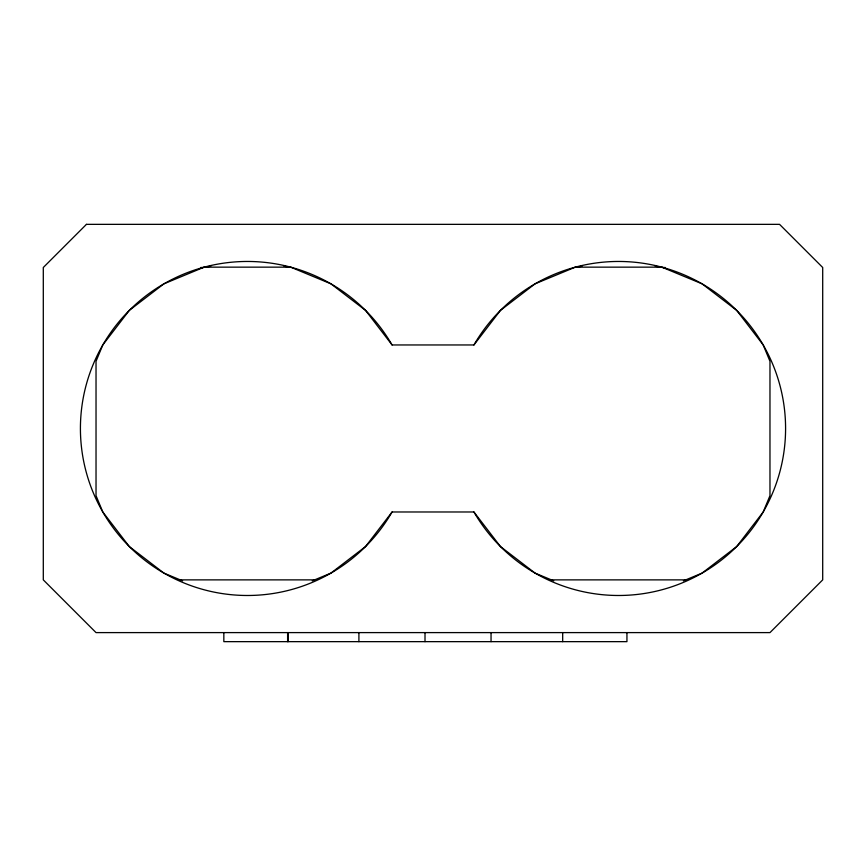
<?xml version="1.0" encoding="UTF-8"?>
<svg xmlns="http://www.w3.org/2000/svg" width="866" height="866" viewBox="0 0 866 866"><rect width="100%" height="100%" fill="white"/><g stroke="black" fill="none" stroke-linecap="round" stroke-linejoin="round"><path stroke-width="1.3" d="M473.929 344.96A167.019 167.019 0 0 1 725.925 300.534A167.019 167.019 0 0 1 725.925 556.416A167.019 167.019 0 0 1 473.929 511.979L392.071 511.979A167.019 167.019 0 0 1 140.076 556.416A167.019 167.019 0 0 1 140.076 300.534A167.019 167.019 0 0 1 392.071 344.96L473.929 344.96L500.472 310.374L535.069 283.832L575.349 267.15L581.898 266.284M392.071 511.979L365.528 546.565L330.931 573.108L312.215 580.87M210.752 266.284L204.203 267.15L163.923 283.832L129.326 310.374L102.794 344.96L96.029 361.295L96.029 495.655L102.794 511.979L129.326 546.565L163.923 573.108L182.639 580.87M683.361 580.87L702.077 573.108L736.674 546.565L763.206 511.979L769.971 495.655L769.971 361.295L763.206 344.96L736.674 310.374L702.077 283.832L661.797 267.15L655.248 266.284M204.203 267.15L290.651 267.15L330.931 283.832L365.528 310.374L392.071 344.96M575.349 267.15L661.797 267.15M200.685 267.497L203.369 267.497M662.631 267.497L665.315 267.497M180.247 579.874L314.607 579.874M551.393 579.874L685.753 579.874M284.102 266.284L290.651 267.15M553.785 580.87L535.069 573.108L500.472 546.565L473.929 511.979M626.941 632.602L626.941 641.652L223.839 641.652L223.839 632.602M562.683 632.602L562.683 641.652M491.044 632.602L491.044 641.652M425.011 632.602L425.011 641.652M358.903 632.602L358.903 641.652M288.194 632.602L288.194 641.652M287.609 632.602L287.609 641.652M86.448 224.348L43.3 267.497L43.3 579.874L96.029 632.602L769.971 632.602L822.7 579.874L822.7 267.497L779.552 224.348L86.448 224.348"/></g></svg>
